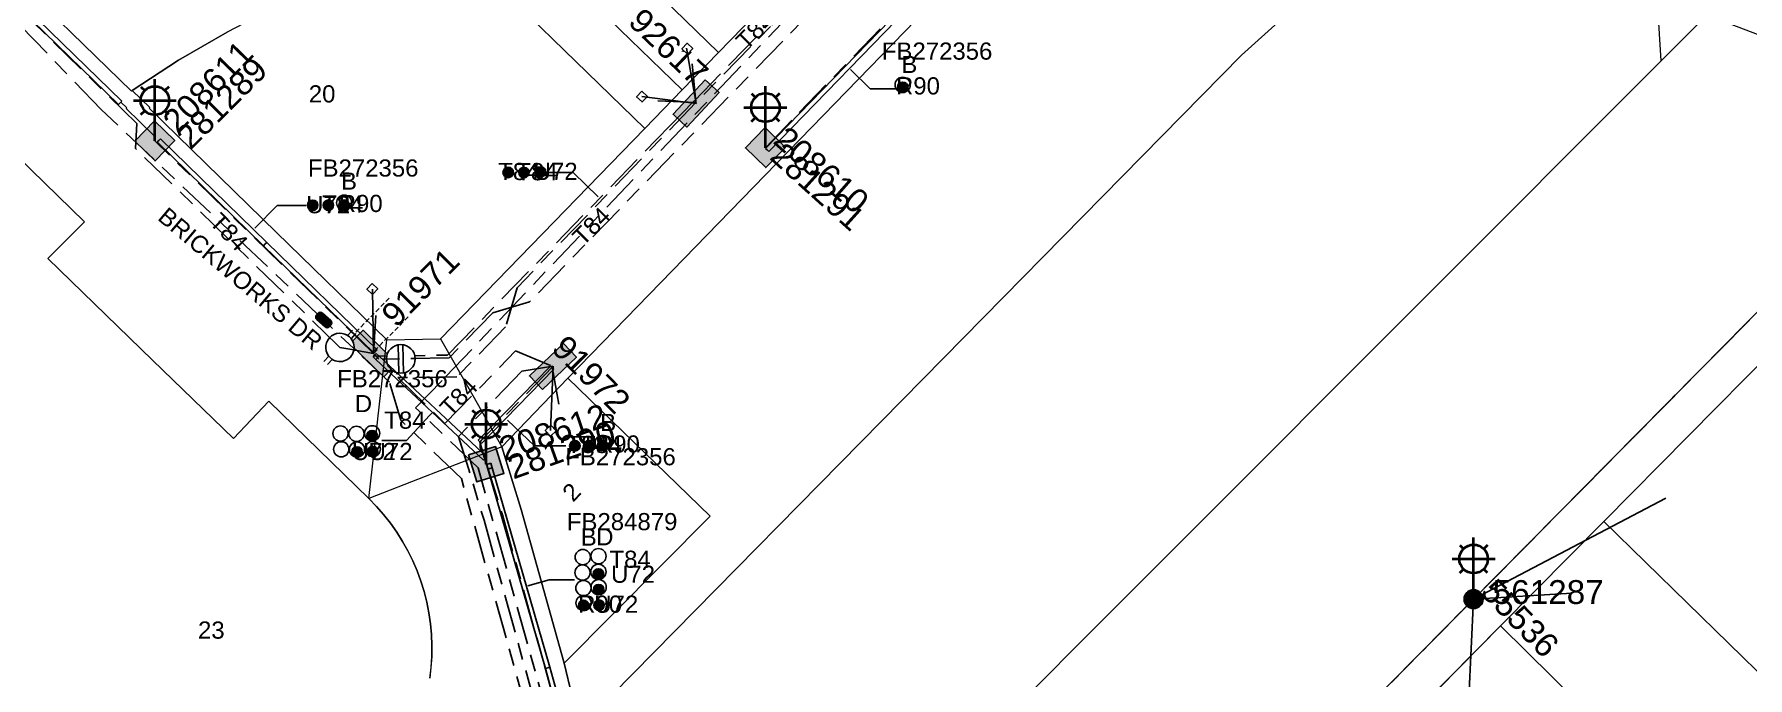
# Model space of a CAD drawing. Header units: metres. Extents: x 311347 to 316656, y 6252667 to 6255486.
# Drawn here: x 314642.3 to 314822.1, y 6254625.2 to 6254692.7 of the extents above; entities that cross this region are included whole.
import ezdxf
from ezdxf.enums import TextEntityAlignment as Align

# ---------------------------------------------------------------- set-up
doc = ezdxf.new("R2010")
doc.units = ezdxf.units.M
for name, pattern in [('Cable Exist OH', [1, 1, 0]), ('Cable Exist UG', [8.2, 4, -1.2, 1.8, -1.2]), ('DASHED', [0.75, 0.5, -0.25])]:
    doc.linetypes.add(name, pattern=pattern)
doc.layers.get('0').update_dxf_attribs({"color": 6})
for name, color, linetype, lineweight in [('Cadastre Buildings_SP_EXT', 9, 'Continuous', 5), ('Cadastre Land Parcels_SP_EXT', 9, 'Continuous', 5), ('Cadastre Roads_SP_EXT', 7, 'Continuous', 5)]:
    doc.layers.add(name, color=color, linetype=linetype, lineweight=lineweight)
for name, color, linetype in [('Duct_SP_EXT', 7, 'Continuous'), ('Equip_HV_EXT', 7, 'Continuous'), ('Equip_LV_EXT', 7, 'Continuous'), ('Equip_SP_SL_EXT', 7, 'Continuous'), ('Mains_HV_EXT', 7, 'Continuous'), ('Mains_LV_EXT', 7, 'Continuous'), ('Mains_LV_SL_EXT', 7, 'Continuous'), ('Mains_SL_EXT', 7, 'Continuous'), ('Services_SP_EXT', 7, 'Continuous'), ('SupportsOH_SP_TR_HV_LV_SL_EXT', 7, 'Continuous'), ('SupportsUG_SP_LV_EXT', 7, 'Continuous'), ('SupportsUG_SP_LV_SL_EXT', 7, 'Continuous'), ('Trench_SP_EXT', 7, 'Continuous')]:
    doc.layers.add(name, color=color, linetype=linetype)
doc.layers.add('UNKNOWN_FEATURES', color=1, linetype='DASHED', plot=False)
doc.styles.add('COLUMN_LABEL', font='arial.ttf')
doc.styles.add('iecARIAL', font='arial.ttf', dxfattribs={"height": 2})
doc.styles.add('POLE_LABEL', font='arial.ttf')
doc.styles.get("Standard").update_dxf_attribs({"font": 'arial.ttf'})

# ---------------------------------------------------------------- blocks, each defined once
blk = doc.blocks.new('COLUMN_EXT')
blk.add_hatch(color=256).paths.add_polyline_path([(-1.49, 1.48), (-1.49, -1.49), (1.48, -1.49), (1.48, 1.48)])
blk.add_lwpolyline([(-1.49, -1.49), (1.48, -1.49), (1.48, 1.48), (-1.49, 1.48)], close=True)
for tag, height, style, flags, p in [('ASSET_NUM', 2.5, 'COLUMN_LABEL', 8, (2, 2)), ('STRUCTURE_PLANT_NUMBER', 0.2, 'POLE_LABEL', 9, (1.81, 0.03)), ('STREET_CODE', 0.2, 'COLUMN_LABEL', 9, (1.81, -0.2))]:
    blk.add_attdef(tag, text='', height=height, dxfattribs=dict(style=style, flags=flags)).set_placement(p, align=Align.MIDDLE_LEFT)
at = {"flags": 9}
for tag, p in [('COLUMN_TYPE', (1.81, -0.4)), ('OWNED_BY', (1.81, -0.6)), ('STATE', (1.81, -0.8)), ('USAGE', (1.81, -1)), ('STREETNAME', (1.81, -1.6)), ('SUBURB', (1.81, -1.8)), ('LEGEND', (1.81, -1.2)), ('LOCATION', (1.81, -1.4)), ('NOTES', (1.81, -2))]:
    blk.add_attdef(tag, text='', height=0.2, dxfattribs=at).set_placement(p, align=Align.MIDDLE_LEFT)
at = {"flags": 1}
blk.add_attdef('Z', (1.81, -2.35), '', height=0.2, dxfattribs=at)
blk = doc.blocks.new('PILLAR_EXT')
blk.add_hatch(color=256).paths.add_polyline_path([(-2.475, 0.99), (-2.475, -0.99), (2.475, -0.99), (2.475, 0.99)])
blk.add_lwpolyline([(-2.475, -0.99), (2.475, -0.99), (2.475, 0.99), (-2.475, 0.99)], close=True)
at = {"style": 'iecARIAL', "flags": 8}
blk.add_attdef('ASSET_NUM', (1.5, 3.5), '', height=2.5, dxfattribs=at)
for tag, p, flags in [('OWNED_BY', (0, -0.2), 9), ('STATE', (0, -0.4), 9), ('SUPPORT_TYPE', (0, -0.6), 9), ('STREETNAME', (0, -1.8), 9), ('SUBURB', (0, -2), 1), ('USAGE', (0, -0.8), 9), ('LEGEND', (0, -1), 9), ('LOCATION', (0, -1.2), 9), ('NOTES', (0, -1.4), 9), ('PARENT', (0, -1.6), 9)]:
    blk.add_attdef(tag, p, '', height=0.2, dxfattribs=dict(flags=flags))
blk = doc.blocks.new('DUCT_EXT')
blk.add_circle((0, 0.8), 0.8)
at = {"flags": 1}
blk.add_attdef('Z', (0, 0), '', height=0.2, dxfattribs=at)
at = {"flags": 9}
for tag, p in [('DUCT_CODE', (0, 0)), ('XSECT_TYPE', (0, -0.2)), ('STATE', (0, -0.6)), ('FB_REFERENCE', (0, -0.4)), ('NOTES', (0, -0.8))]:
    blk.add_attdef(tag, text='', height=0.2, dxfattribs=at).set_placement(p, align=Align.MIDDLE_LEFT)
blk = doc.blocks.new('SL_LANTERN_EXT')
at = {"lineweight": 40}
for p, q in [((-1.46, 5.68), (-1.06, 5.28)), ((0, 1.97), (0, 6.47)), ((1.46, 5.68), (1.06, 5.28)), ((-2.25, 4.22), (2.25, 4.22)), ((-1.46, 2.76), (-1.06, 3.16)), ((0, 0), (0, 2.72)), ((1.46, 2.76), (1.06, 3.16))]:
    blk.add_line(p, q, dxfattribs=at)
blk.add_circle((0, 4.22), 1.5, dxfattribs=at)
at = {"style": 'iecARIAL', "flags": 8}
blk.add_attdef('ASSET_NUM', (1.5, 1.5), '', height=2.5, dxfattribs=at)
for tag, p, height, flags in [('OPERATING_VOLTAGE', (0.98, -1.65), 0.2, 9), ('ORIENTATION', (0.98, -1.85), 0.2, 9), ('CONSTRUCTED_VOLTAGE', (0.98, -0.65), 0.2, 9), ('CONTROL_TYPE', (0.98, -0.85), 0.2, 9), ('LANTERN_PURPOSE', (0.98, -1.05), 0.2, 9), ('LANTERN_TYPE', (0.98, -1.25), 0.2, 9), ('NO_PHASES', (0.98, -1.45), 0.2, 9), ('LNUMBER', (2.18, -3.25), 2.5, 8), ('OWNED_BY', (0.98, -2.05), 0.2, 9), ('STATE', (0.98, -2.25), 0.2, 9), ('USAGE', (0.98, -2.45), 0.2, 9), ('CEXIST', (0.98, -2.65), 0.2, 9), ('CNEW', (0.98, -2.85), 0.2, 9), ('CNUMBER', (0.98, -3.05), 0.2, 9), ('CREMOVE', (0.98, -3.25), 0.2, 9), ('CREPLACE', (0.98, -3.45), 0.2, 9), ('LKINGHEIGHT', (0.98, -3.65), 0.2, 9), ('LBRACKET', (0.98, -3.85), 0.2, 9), ('LBRACKETVOCAB', (0.98, -4.05), 0.2, 9), ('LCATEGORY', (0.98, -4.25), 0.2, 9), ('LCHARGE1', (0.98, -4.45), 0.2, 9), ('LCHARGE1PERCENT', (0.98, -4.65), 0.2, 9), ('LCHARGE2', (0.98, -4.85), 0.2, 9), ('LCHARGE2PERCENT', (0.98, -5.05), 0.2, 9), ('LCHARGE3', (0.98, -5.25), 0.2, 9), ('LCHARGE3PERCENT', (0.98, -5.45), 0.2, 9), ('LEXIST', (0.98, -5.65), 0.2, 9), ('LLAMP', (0.98, -5.85), 0.2, 9), ('LLAMPVOCAB', (0.98, -6.05), 0.2, 9), ('LMAST', (0.98, -6.25), 0.2, 9), ('LMASTVOCAB', (0.98, -6.45), 0.2, 9), ('LNEW', (0.98, -6.65), 0.2, 9), ('LANTNUMBER', (0.98, -6.85), 0.2, 9), ('LOUTREACH', (0.98, -7.25), 0.2, 9), ('LOUTREACHVOCAB', (0.98, -7.45), 0.2, 9), ('LRATECODE', (0.98, -7.65), 0.2, 9), ('LREMOVE', (0.98, -7.85), 0.2, 9), ('LREPLACE', (0.98, -8.05), 0.2, 9), ('LTYPE', (0.98, -8.25), 0.2, 9), ('LTYPEVOCAB', (0.98, -8.45), 0.2, 9), ('LEGEND', (0.98, -8.65), 0.2, 9), ('LOCATION', (0.98, -8.85), 0.2, 9), ('NOTES', (0.98, -9.05), 0.2, 9), ('STREETNAME', (0.98, -9.25), 0.2, 9), ('SUBURB', (0.98, -9.45), 0.2, 1)]:
    blk.add_attdef(tag, p, '', height=height, dxfattribs=dict(flags=flags))
blk = doc.blocks.new('CCP_EXT')
at = {"flags": 9}
for tag, p in [('STATE', (0, -1.8)), ('LIFE_SUPPORT', (0, -1.6)), ('NOTES', (0, -2))]:
    blk.add_attdef(tag, text='', height=0.2, dxfattribs=at).set_placement(p, align=Align.MIDDLE_LEFT)
blk.add_wipeout([(0, 0.57), (0.57, 0), (0, -0.57), (-0.57, 0)])
blk.add_lwpolyline([(-0.57, 0), (0, 0.57), (0.57, 0), (0, -0.57), (-0.57, 0)])
at = {"flags": 1}
blk.add_attdef('Z', (0, 0), '', height=0.2, dxfattribs=at)
at = {"flags": 9}
for tag, p in [('CCP_TYPE', (0, 0)), ('CONSTRUCTED_VOLTAGE', (0, -0.2)), ('OPERATING_VOLTAGE', (0, -0.6)), ('ORIENTATION', (0, -0.8)), ('OWNED_BY', (0, -1)), ('NO_PHASES', (0, -0.4)), ('USAGE', (0, -1.2)), ('LEGEND', (0, -1.4))]:
    blk.add_attdef(tag, text='', height=0.2, dxfattribs=at).set_placement(p, align=Align.MIDDLE_LEFT)
blk = doc.blocks.new('POLE_EXT')
blk.add_hatch(color=256).paths.add_polyline_path([(-1, 0, 1), (1, 0, 1)])
blk.add_lwpolyline([(-1, 0, 1), (1, 0, 1)], format="xyb", close=True)
for tag, height, flags, p in [('pNumber', 2.5, 8, (-17.84, 2.07)), ('OWNED_BY', 0.2, 9, (1.35, -0.4)), ('SPECIAL_USE', 0.2, 9, (1.35, -0.8)), ('STATE', 0.2, 9, (1.35, -1)), ('cLV', 0.2, 9, (1.35, -1.4)), ('hDepth', 0.2, 9, (1.35, -1.6)), ('hDia', 0.2, 9, (1.35, -1.8)), ('PARENT', 0.2, 9, (1.35, -0.6)), ('USAGE', 0.2, 9, (1.35, -1.2)), ('cHV', 0.2, 9, (1.35, -2)), ('cLinedev', 0.2, 9, (1.35, -3.4)), ('LBRACKET', 0.2, 9, (1.35, -2.2)), ('LExisting', 0.2, 9, (1.35, -2.4)), ('LANTNUMBER', 0.2, 9, (1.35, -2.6)), ('LOther', 0.2, 9, (1.35, -2.8)), ('LRemove', 0.2, 9, (1.35, -3)), ('LEGEND', 0.2, 9, (1.35, -3.2)), ('LOCATION', 0.2, 9, (1.35, -3.6)), ('pExisting', 0.2, 9, (1.35, -3.8)), ('pFooting', 0.2, 9, (1.35, -4.4)), ('pNew', 0.2, 9, (1.35, -4.6)), ('pRelocate', 0.2, 9, (1.35, -5)), ('pRemove', 0.2, 9, (1.35, -5.2)), ('pReplace', 0.2, 9, (1.35, -5.4)), ('PFNUMBER', 0.2, 9, (1.35, -4)), ('NEWPFNUMBER', 0.2, 9, (1.35, -4.2)), ('pStay', 0.2, 9, (1.35, -5.6)), ('pType', 0.2, 9, (1.35, -5.8)), ('cspan', 0.2, 9, (1.35, -6)), ('STREETNAME', 0.2, 9, (1.35, -6.2)), ('SUBURB', 0.2, 9, (1.35, -6.4)), ('OPERATED_BY', 0.2, 9, (1.36, -7.01)), ('NOTES', 0.2, 9, (1.35, -6.6)), ('MAINTAINED_BY', 0.2, 9, (1.36, -6.81))]:
    blk.add_attdef(tag, text='', height=height, dxfattribs=dict(flags=flags)).set_placement(p, align=Align.MIDDLE_LEFT)
at = {"style": 'POLE_LABEL'}
for tag, height, flags, p in [('ASSET_NUM', 2.5, 8, (2, 2)), ('STRUCTURE_PLANT_NUMBER', 0.2, 9, (1.35, 0.03)), ('STREET_CODE', 0.2, 9, (1.35, -0.2))]:
    blk.add_attdef(tag, text='', height=height, dxfattribs=dict(at, flags=flags)).set_placement(p, align=Align.MIDDLE_LEFT)
at = {"flags": 1}
blk.add_attdef('Z', (1.35, -7.33), '', height=0.2, dxfattribs=at)
blk = doc.blocks.new('HV_STJ_EXT')
h = blk.add_hatch(color=256)
edge = h.paths.add_edge_path()
edge.add_ellipse((-0.59, 0.13), major_axis=(0.226, 0.226), ratio=1, start_angle=45, end_angle=135)
edge.add_line((-0.91, 0.13), (-0.91, -0.13))
edge.add_ellipse((-0.59, -0.13), major_axis=(0.226, 0.226), ratio=1, start_angle=135, end_angle=225)
edge.add_line((-0.59, -0.45), (0.59, -0.45))
edge.add_ellipse((0.59, -0.13), major_axis=(-0.226, 0.226), ratio=1, start_angle=135, end_angle=225)
edge.add_line((0.91, -0.13), (0.91, 0.13))
edge.add_ellipse((0.59, 0.13), major_axis=(-0.226, 0.226), ratio=1, start_angle=225, end_angle=315)
edge.add_line((0.59, 0.45), (-0.59, 0.45))
blk.add_lwpolyline([(-0.91, 0.13), (-0.91, -0.13, 0.414214), (-0.59, -0.45), (0.59, -0.45, 0.414214), (0.91, -0.13), (0.91, 0.13, 0.414214), (0.59, 0.45), (-0.59, 0.45, 0.414214)], format="xyb", close=True)
for tag, flags, p in [('ORIENTATION', 9, (1.5, 0)), ('Z', 1, (1.5, -0.8)), ('USAGE', 9, (1.5, -0.2)), ('LEGEND', 9, (1.5, -0.4)), ('NOTES', 9, (1.5, -0.6))]:
    blk.add_attdef(tag, text='', height=0.2, dxfattribs=dict(flags=flags)).set_placement(p, align=Align.MIDDLE_LEFT)
blk = doc.blocks.new('LV_UG_LINKS_OPEN_EXT')
for p, q in [((-0.25, 1.47), (-0.25, 2.22)), ((0.25, 1.47), (0.25, 2.22)), ((-0.25, -1.47), (-0.25, -2.22)), ((0.25, -1.47), (0.25, -2.22))]:
    blk.add_line(p, q)
at = {"flags": 9}
for tag, p in [('ACTUAL_STATUS', (0, 0)), ('CONSTRUCTED_VOLTAGE', (0, -0.2)), ('OPERATING_VOLTAGE', (0, -0.6)), ('ORIENTATION', (0, -0.8)), ('STATE', (0, -1)), ('SWITCH_TYPE', (0, -1.2)), ('NO_PHASES', (0, -0.4)), ('USAGE', (0, -1.4)), ('NOTES', (0, -1.6))]:
    blk.add_attdef(tag, text='', height=0.2, dxfattribs=at).set_placement(p, align=Align.MIDDLE_LEFT)
at = {"flags": 1}
blk.add_attdef('Z', (0, 0), '', height=0.2, dxfattribs=at)
blk.add_wipeout([(-0.25, 1.47), (-0.43, 1.43), (-0.61, 1.36), (-0.77, 1.28), (-0.93, 1.17), (-1.07, 1.05), (-1.19, 0.9), (-1.29, 0.75), (-1.38, 0.58), (-1.44, 0.4), (-1.48, 0.22), (-1.49, 0.03), (-1.49, -0.16), (-1.45, -0.34), (-1.4, -0.52), (-1.32, -0.69), (-1.23, -0.85), (-1.11, -1), (-0.98, -1.13), (-0.83, -1.24), (-0.66, -1.34), (-0.49, -1.41), (-0.31, -1.46), (-0.13, -1.49), (0.06, -1.49), (0.25, -1.47), (0.43, -1.43), (0.61, -1.36), (0.77, -1.28), (0.93, -1.17), (1.07, -1.05), (1.19, -0.9), (1.29, -0.75), (1.38, -0.58), (1.44, -0.4), (1.48, -0.22), (1.49, -0.03), (1.49, 0.16), (1.45, 0.34), (1.4, 0.52), (1.32, 0.69), (1.23, 0.85), (1.11, 1), (0.98, 1.13), (0.83, 1.24), (0.66, 1.34), (0.49, 1.41), (0.31, 1.46), (0.13, 1.49), (-0.06, 1.49)])
blk.add_lwpolyline([(0, -1.49, 1), (0, 1.49, 1)], format="xyb", close=True)
blk = doc.blocks.new('LV_UG_LINKS_CLOSED_EXT')
blk.add_wipeout([(-1.06, 1.06), (-1.18, 0.92), (-1.29, 0.76), (-1.37, 0.59), (-1.43, 0.42), (-1.48, 0.23), (-1.49, 0.05), (-1.49, -0.14), (-1.46, -0.33), (-1.41, -0.51), (-1.33, -0.68), (-1.24, -0.84), (-1.12, -0.99), (-0.99, -1.12), (-0.84, -1.24), (-0.68, -1.33), (-0.51, -1.41), (-0.33, -1.46), (-0.14, -1.49), (0.05, -1.49), (0.23, -1.48), (0.42, -1.43), (0.59, -1.37), (0.76, -1.29), (0.92, -1.18), (1.06, -1.06), (1.18, -0.92), (1.29, -0.76), (1.37, -0.59), (1.43, -0.42), (1.48, -0.23), (1.49, -0.05), (1.49, 0.14), (1.46, 0.33), (1.41, 0.51), (1.33, 0.68), (1.24, 0.84), (1.12, 0.99), (0.99, 1.12), (0.84, 1.24), (0.68, 1.33), (0.51, 1.41), (0.33, 1.46), (0.14, 1.49), (-0.05, 1.49), (-0.23, 1.48), (-0.42, 1.43), (-0.59, 1.37), (-0.76, 1.29), (-0.92, 1.18)])
for p, q in [((-0.25, -1.48), (-0.25, 1.48)), ((0.25, -1.48), (0.25, 1.48))]:
    blk.add_line(p, q)
blk.add_circle((0, 0), 1.5)
at = {"flags": 9}
for tag, p in [('ACTUAL_STATUS', (0, 0)), ('CONSTRUCTED_VOLTAGE', (0, -0.2)), ('OPERATING_VOLTAGE', (0, -0.6)), ('ORIENTATION', (0, -0.8)), ('STATE', (0, -1)), ('SWITCH_TYPE', (0, -1.2)), ('NO_PHASES', (0, -0.4)), ('USAGE', (0, -1.4)), ('NOTES', (0, -1.6))]:
    blk.add_attdef(tag, text='', height=0.2, dxfattribs=at).set_placement(p, align=Align.MIDDLE_LEFT)
at = {"flags": 1}
blk.add_attdef('Z', (0, 0), '', height=0.2, dxfattribs=at)
blk = doc.blocks.new('CABLE_LARGE_EXT')
h = blk.add_hatch(color=256)
edge = h.paths.add_edge_path()
edge.add_arc((0, 0.55), 0.55, 0, 360)
blk.add_circle((0, 0.55), 0.55)
at = {"flags": 1}
blk.add_attdef('Z', (0, 0), '', height=0.2, dxfattribs=at)
at = {"flags": 9}
for tag, p in [('COND_CODE', (0, 0)), ('STATE', (0, -0.4)), ('XSECT_SIZE', (0, -0.6)), ('FB_REFERENCE', (0, -0.2)), ('NOTES', (0, -0.8))]:
    blk.add_attdef(tag, text='', height=0.2, dxfattribs=at).set_placement(p, align=Align.MIDDLE_LEFT)

msp = doc.modelspace()

# ---------------------------------------------------------------- linework, layer by layer
at = {"layer": 'Cadastre Land Parcels_SP_EXT', "linetype": 'Continuous'}
for points in [[(314813.06, 6254689.95), (314810.54, 6254730.8), (314794.72, 6254715.05), (314782.28, 6254702.53), (314769.01, 6254690.52), (314737.72, 6254658.72), (314700.82, 6254621.22), (314668.05, 6254588.01), (314640.28, 6254560.05), (314558.11, 6254477.54), (314465.42, 6254384.65), (314484.77, 6254361.22), (314813.06, 6254689.95)], [(314717.96, 6254694.75), (314703.69, 6254708.59), (314697.79, 6254706.68), (314714.14, 6254690.81), (314717.96, 6254694.75)], [(314714.14, 6254690.81), (314697.79, 6254706.68), (314691.89, 6254704.77), (314710.32, 6254686.88), (314714.14, 6254690.81)], [(314710.32, 6254686.88), (314691.89, 6254704.77), (314686.65, 6254703.08), (314685.85, 6254702.8), (314706.41, 6254682.85), (314710.32, 6254686.88)], [(314706.41, 6254682.85), (314685.85, 6254702.8), (314679.51, 6254700.59), (314671.6, 6254697.39), (314667.83, 6254695.66), (314662.57, 6254692.96), (314657.47, 6254689.99), (314652.61, 6254686.81), (314654.44, 6254685.03), (314654.37, 6254684.96), (314667.74, 6254671.93), (314679.31, 6254660.67), (314684.96, 6254660.75), (314706.41, 6254682.85)], [(314697.92, 6254626.74), (314713.26, 6254642.14), (314698.33, 6254656.62), (314691.4, 6254649.43), (314693.41, 6254642.86), (314697.92, 6254626.74)], [(314849.68, 6254597.56), (314850.92, 6254598.82), (314828.9, 6254620.26), (314807.02, 6254641.6), (314796.18, 6254630.63), (314839.8, 6254587.6), (314849.68, 6254597.56)], [(314839.8, 6254587.6), (314796.18, 6254630.63), (314785.4, 6254619.68), (314829.02, 6254576.78), (314839.8, 6254587.6)]]:
    msp.add_lwpolyline(points, close=True, dxfattribs=at)
for points in [[(314638.69, 6254700.23), (314652.52, 6254686.76), (314652.61, 6254686.81), (314657.47, 6254689.99), (314662.57, 6254692.96)], [(314683.82, 6254625.14), (314683.96, 6254626.28), (314684.03, 6254627.42), (314684.05, 6254628.57), (314684, 6254629.72), (314683.9, 6254630.86), (314683.73, 6254632), (314683.51, 6254633.13), (314683.23, 6254634.24), (314682.89, 6254635.34), (314682.49, 6254636.42), (314682.04, 6254637.47), (314681.53, 6254638.5), (314680.97, 6254639.51), (314680.36, 6254640.48), (314679.7, 6254641.41), (314678.98, 6254642.32), (314678.23, 6254643.18), (314677.43, 6254644), (314666.95, 6254654.21), (314663.22, 6254650.3), (314654.74, 6254658.53), (314654.74, 6254658.53), (314643.76, 6254669.19), (314647.6, 6254673.05), (314641.99, 6254678.51)]]:
    msp.add_lwpolyline(points, dxfattribs=at)
at = {"layer": 'Cadastre Roads_SP_EXT', "linetype": 'Continuous'}
msp.add_lwpolyline([(314698.75, 6254623.38), (314697.92, 6254626.74), (314693.41, 6254642.86), (314691.4, 6254649.43), (314684.41, 6254646.72), (314683.34, 6254646.3), (314677.43, 6254644), (314678.23, 6254643.18), (314678.98, 6254642.32), (314679.7, 6254641.41), (314680.36, 6254640.48), (314680.97, 6254639.51), (314681.53, 6254638.5), (314682.04, 6254637.47), (314682.49, 6254636.42), (314682.89, 6254635.34), (314683.23, 6254634.24), (314683.51, 6254633.13), (314683.73, 6254632), (314683.9, 6254630.86), (314684, 6254629.72), (314684.05, 6254628.57), (314684.03, 6254627.42), (314683.95, 6254626.28), (314683.82, 6254625.14)], dxfattribs=at)
at = {"layer": 'Duct_SP_EXT'}
for p, q in [((314651.17, 6254685.37), (314637.33, 6254698.84)), ((314651.5, 6254685.71), (314637.67, 6254699.19)), ((314719.07, 6254680.75), (314736.3, 6254698.51)), ((314719.42, 6254680.42), (314736.65, 6254698.17)), ((314651.17, 6254685.37), (314651.34, 6254685.54)), ((314651.5, 6254685.71), (314651.34, 6254685.54)), ((314655.22, 6254681.42), (314655.39, 6254681.59)), ((314655.22, 6254681.42), (314666.39, 6254670.54)), ((314655.56, 6254681.76), (314655.39, 6254681.59)), ((314655.56, 6254681.76), (314666.72, 6254670.89)), ((314719.07, 6254680.75), (314719.24, 6254680.59)), ((314719.42, 6254680.42), (314719.24, 6254680.59)), ((314666.39, 6254670.54), (314666.56, 6254670.72)), ((314666.72, 6254670.89), (314666.56, 6254670.72)), ((314677.96, 6254659.28), (314678.12, 6254659.45)), ((314678.21, 6254659.23), (314678.04, 6254659.06)), ((314678.29, 6254659.62), (314678.12, 6254659.45)), ((314678.18, 6254658.61), (314678.34, 6254658.78)), ((314696.49, 6254657.91), (314696.66, 6254657.75)), ((314696.83, 6254657.58), (314696.66, 6254657.75)), ((314688.92, 6254650.12), (314689.09, 6254649.96)), ((314689.26, 6254649.79), (314689.09, 6254649.96)), ((314689.47, 6254648.02), (314689.64, 6254648.2)), ((314689.8, 6254648.37), (314689.64, 6254648.2)), ((314689.78, 6254647.57), (314690.01, 6254647.64)), ((314689.78, 6254647.57), (314689.91, 6254647.11)), ((314689.91, 6254647.11), (314690.14, 6254647.17)), ((314690.24, 6254647.71), (314690.01, 6254647.64)), ((314690.37, 6254647.24), (314690.14, 6254647.17)), ((314690.24, 6254647.71), (314690.37, 6254647.24)), ((314690.37, 6254647.24), (314696.44, 6254626.3)), ((314689.91, 6254647.11), (314695.98, 6254626.17)), ((314695.98, 6254626.17), (314696.21, 6254626.23)), ((314695.98, 6254626.17), (314697, 6254622.39)), ((314696.44, 6254626.3), (314696.21, 6254626.23)), ((314696.44, 6254626.3), (314697.46, 6254622.52))]:
    msp.add_line(p, q, dxfattribs=at)
for points in [[(314732.75, 6254687.01), (314730.05, 6254687.01), (314727.97, 6254689.02)], [(314696.13, 6254678.21), (314698.87, 6254678.21), (314701.48, 6254675.68)], [(314670.87, 6254674.75), (314667.8, 6254674.75), (314665.48, 6254672.36)], [(314678.81, 6254650.11), (314681.37, 6254650.11), (314683.81, 6254652.72), (314684.03, 6254652.95)], [(314698.09, 6254649.53), (314694.8, 6254649.53), (314691.98, 6254652.24)], [(314699.01, 6254635.46), (314696.34, 6254635.46), (314694.13, 6254634.83)]]:
    msp.add_lwpolyline(points, dxfattribs=at)
at = {"layer": 'Mains_HV_EXT', "linetype": 'Cable Exist OH'}
msp.add_lwpolyline([(314854.35, 6254695.17), (314775.06, 6254614.93)], dxfattribs=at)
at = {"layer": 'Mains_LV_EXT', "linetype": 'Cable Exist OH'}
for points in [[(314827.19, 6254667.68), (314793.36, 6254633.44)], [(314793.36, 6254633.44), (314775.06, 6254614.93)]]:
    msp.add_lwpolyline(points, dxfattribs=at)
at = {"layer": 'Mains_LV_SL_EXT', "linetype": 'Cable Exist UG'}
for points in [[(314719.05, 6254680.82), (314722.6, 6254684.53), (314722.6, 6254684.53), (314736.41, 6254698.77)], [(314689.79, 6254647.64), (314691.45, 6254642.29), (314697.48, 6254620.67), (314691.45, 6254614.49)]]:
    msp.add_lwpolyline(points, dxfattribs=at)
at = {"layer": 'Mains_SL_EXT', "linetype": 'Cable Exist OH'}
for points in [[(314793.36, 6254633.44), (314827.19, 6254667.68), (314854.35, 6254695.17)], [(314746.56, 6254586.12), (314775.06, 6254614.93), (314793.36, 6254633.44)]]:
    msp.add_lwpolyline(points, dxfattribs=at)
at = {"layer": 'Services_SP_EXT'}
for points in [[(314813.53, 6254644.05), (314793.36, 6254633.44)], [(314792.85, 6254623.1), (314793.36, 6254633.44)], [(314803.66, 6254634.06), (314793.36, 6254633.44)]]:
    msp.add_lwpolyline(points, dxfattribs=at)
at = {"layer": 'Trench_SP_EXT', "linetype": 'Cable Exist UG'}
for points in [[(314651.42, 6254685.6), (314652.03, 6254685), (314651.96, 6254684.93), (314655.07, 6254681.9)], [(314677.91, 6254659.23), (314678.21, 6254663.84)], [(314696.67, 6254657.83), (314697.48, 6254653.34)]]:
    msp.add_lwpolyline(points, dxfattribs=at)
msp.add_lwpolyline([(314689.67, 6254648.11), (314689.17, 6254649.21), (314689.17, 6254649.21, -0.242844), (314689.27, 6254650.18)], format="xyb", dxfattribs=at)
at = {"layer": 'UNKNOWN_FEATURES'}
msp.add_lwpolyline([(314681.55, 6254663.07), (314678.04, 6254659.51)], dxfattribs=at)

# ---------------------------------------------------------------- block references
at = {"layer": 'Duct_SP_EXT'}
for name, p in [('DUCT_EXT', (314733.45, 6254686.61)), ('CABLE_LARGE_EXT', (314733.45, 6254686.61)), ('CABLE_LARGE_EXT', (314692.06, 6254677.67)), ('CABLE_LARGE_EXT', (314693.71, 6254677.66)), ('CABLE_LARGE_EXT', (314695.45, 6254677.73)), ('CABLE_LARGE_EXT', (314671.54, 6254674.23)), ('CABLE_LARGE_EXT', (314673.19, 6254674.24)), ('DUCT_EXT', (314674.84, 6254674.25)), ('CABLE_LARGE_EXT', (314674.84, 6254674.25)), ('DUCT_EXT', (314674.46, 6254650.03)), ('DUCT_EXT', (314676.13, 6254649.99)), ('DUCT_EXT', (314677.78, 6254650.05)), ('CABLE_LARGE_EXT', (314677.78, 6254650.05)), ('DUCT_EXT', (314674.54, 6254648.37)), ('DUCT_EXT', (314676.19, 6254648.34)), ('CABLE_LARGE_EXT', (314676.19, 6254648.34)), ('DUCT_EXT', (314677.84, 6254648.4)), ('CABLE_LARGE_EXT', (314677.84, 6254648.4)), ('CABLE_LARGE_EXT', (314699.05, 6254648.99)), ('CABLE_LARGE_EXT', (314700.51, 6254648.99)), ('DUCT_EXT', (314701.96, 6254649.03)), ('CABLE_LARGE_EXT', (314701.96, 6254649.03)), ('DUCT_EXT', (314699.88, 6254637.06)), ('DUCT_EXT', (314701.53, 6254637.15)), ('DUCT_EXT', (314699.85, 6254635.43)), ('DUCT_EXT', (314701.52, 6254635.51)), ('CABLE_LARGE_EXT', (314701.53, 6254635.54)), ('DUCT_EXT', (314699.95, 6254633.81)), ('DUCT_EXT', (314701.55, 6254633.9)), ('CABLE_LARGE_EXT', (314701.55, 6254633.9)), ('DUCT_EXT', (314699.97, 6254632.24)), ('CABLE_LARGE_EXT', (314699.97, 6254632.24)), ('CABLE_LARGE_EXT', (314701.59, 6254632.26))]:
    msp.add_blockref(name, p, dxfattribs=at)
at = {"layer": 'Equip_HV_EXT', "rotation": 137.5849870199149}
msp.add_blockref('HV_STJ_EXT', (314672.7, 6254662.74), dxfattribs=at)
at = {"layer": 'Equip_SP_SL_EXT'}
ref = msp.add_blockref('SL_LANTERN_EXT', (314654.98, 6254681.54), dxfattribs=at)
ref.add_attrib('ASSET_NUM', '208611', dxfattribs={"layer": '0', "height": 2.5, "rotation": 45.8107, "style": 'iecARIAL'}).set_placement((314656.48, 6254683.04), align=Align.MIDDLE_LEFT)
ref = msp.add_blockref('SL_LANTERN_EXT', (314719.05, 6254680.82), dxfattribs=at)
ref.add_attrib('ASSET_NUM', '208610', dxfattribs={"layer": '0', "height": 2.5, "rotation": 318.8622, "style": 'iecARIAL'}).set_placement((314720.55, 6254682.32), align=Align.MIDDLE_LEFT)
ref = msp.add_blockref('SL_LANTERN_EXT', (314689.75, 6254647.6), dxfattribs=at)
ref.add_attrib('ASSET_NUM', '208612', dxfattribs={"layer": '0', "height": 2.5, "rotation": 18.7469, "style": 'iecARIAL'}).set_placement((314691.25, 6254649.1), align=Align.MIDDLE_LEFT)
ref = msp.add_blockref('SL_LANTERN_EXT', (314793.36, 6254633.44), dxfattribs=at)
ref.add_attrib('ASSET_NUM', '55536', dxfattribs={"layer": '0', "height": 2.5, "rotation": 314.233, "style": 'iecARIAL'}).set_placement((314794.86, 6254634.94), align=Align.MIDDLE_LEFT)
at = {"layer": 'SupportsOH_SP_TR_HV_LV_SL_EXT'}
ref = msp.add_blockref('POLE_EXT', (314793.36, 6254633.44), dxfattribs=at)
ref.add_attrib('ASSET_NUM', '561287', dxfattribs={"layer": '0', "height": 2.5, "style": 'POLE_LABEL'}).set_placement((314795.36, 6254634.19), align=Align.MIDDLE_LEFT)
at = {"layer": 'SupportsUG_SP_LV_EXT'}
ref = msp.add_blockref('PILLAR_EXT', (314711.77, 6254685.47), dxfattribs=dict(at, rotation=226.9582653446718))
ref.add_attrib('ASSET_NUM', '92617', dxfattribs={"layer": '0', "height": 2.5, "rotation": 316.3147, "style": 'iecARIAL'}).set_placement((314713.27, 6254688.97), align=Align.TOP_RIGHT)
ref = msp.add_blockref('PILLAR_EXT', (314677.91, 6254659.22), dxfattribs=dict(at, rotation=315.7871255423303))
ref.add_attrib('ASSET_NUM', '91971', dxfattribs={"layer": '0', "height": 2.5, "rotation": 45.0362, "style": 'iecARIAL'}).set_placement((314679.41, 6254662.72), align=Align.MIDDLE_LEFT)
ref = msp.add_blockref('PILLAR_EXT', (314696.75, 6254657.86), dxfattribs=dict(at, rotation=43.70439091533551))
ref.add_attrib('ASSET_NUM', '91972', dxfattribs={"layer": '0', "height": 2.5, "rotation": 314.7551, "style": 'iecARIAL'}).set_placement((314698.25, 6254661.36), align=Align.TOP_LEFT)
at = {"layer": 'SupportsUG_SP_LV_SL_EXT'}
ref = msp.add_blockref('COLUMN_EXT', (314654.98, 6254681.54), dxfattribs=dict(at, rotation=315.7959703570142))
ref.add_attrib('ASSET_NUM', '281289', dxfattribs={"layer": '0', "height": 2.5, "rotation": 45, "style": 'COLUMN_LABEL'}).set_placement((314656.98, 6254682.29), align=Align.TOP_LEFT)
ref = msp.add_blockref('COLUMN_EXT', (314719.05, 6254680.82), dxfattribs=dict(at, rotation=225.8376922573428))
ref.add_attrib('ASSET_NUM', '281291', dxfattribs={"layer": '0', "height": 2.5, "rotation": 317.9527, "style": 'COLUMN_LABEL'}).set_placement((314721.05, 6254681.57), align=Align.TOP_LEFT)
ref = msp.add_blockref('COLUMN_EXT', (314689.75, 6254647.6), dxfattribs=dict(at, rotation=287.2794960989405))
ref.add_attrib('ASSET_NUM', '281290', dxfattribs={"layer": '0', "height": 2.5, "rotation": 19.6504, "style": 'COLUMN_LABEL'}).set_placement((314691.75, 6254648.35), align=Align.TOP_LEFT)

# ---------------------------------------------------------------- texts
at = {"layer": 'Cadastre Land Parcels_SP_EXT'}
msp.add_text('20', height=1.8, dxfattribs=at).set_placement((314671.13, 6254685.57))
for s, rotation, p in [('2', 45.85, (314698.86, 6254643.56)), ('23', 359.675, (314659.5, 6254629.31))]:
    msp.add_text(s, height=1.8, rotation=rotation, dxfattribs=at).set_placement(p)
at = {"layer": 'Cadastre Roads_SP_EXT'}
msp.add_text('BRICKWORKS DR', height=1.8, rotation=319.802, dxfattribs=at).set_placement((314655.16, 6254673.33))
at = {"layer": 'Duct_SP_EXT'}
for s, p in [('FB272356', (314731.26, 6254690.06)), ('B', (314733.31, 6254688.66)), ('R90', (314732.75, 6254686.41)), ('FB272356', (314671.04, 6254677.79)), ('B', (314674.51, 6254676.42)), ('T84', (314691.01, 6254677.43)), ('T84', (314692.9, 6254677.4)), ('U72', (314694.73, 6254677.44)), ('U72', (314670.85, 6254673.94)), ('T84', (314672.54, 6254674.01)), ('R90', (314674.27, 6254674.07)), ('FB272356', (314674.11, 6254655.68)), ('D', (314675.96, 6254653.07)), ('T84', (314679.05, 6254651.33)), ('B', (314701.71, 6254651.09)), ('U72', (314675.65, 6254648.04)), ('U72', (314677.41, 6254648.04)), ('T84', (314698.18, 6254648.78)), ('FB272356', (314698.04, 6254647.49)), ('T84', (314699.67, 6254648.78)), ('R90', (314701.26, 6254648.83)), ('FB284879', (314698.21, 6254640.68)), ('B', (314699.67, 6254639.06)), ('D', (314701.29, 6254639.09)), ('T84', (314702.68, 6254636.73)), ('U72', (314702.85, 6254635.16)), ('R90', (314699.4, 6254632.02)), ('U72', (314701.09, 6254632.02))]:
    msp.add_text(s, height=1.8, dxfattribs=at).set_placement(p)
at = {"layer": 'Mains_LV_EXT'}
for rotation, p in [(44.4955, (314717.04, 6254690.96)), (313.99, (314660.6, 6254672.91)), (44.8927, (314699.9, 6254670.42)), (45.8824, (314686, 6254652.47))]:
    msp.add_text('T84', height=1.8, rotation=rotation, dxfattribs=at).set_placement(p)

# ---------------------------------------------------------------- next in the draw order: block references
at = {"layer": 'Services_SP_EXT'}
for p, rotation in [((314710.85, 6254691.21), 90.59065721027996), ((314706.09, 6254686.19), 272.1816414043131), ((314677.8, 6254665.99), 271.0265072387812), ((314696.51, 6254651.13), 87.94763229519212)]:
    msp.add_blockref('CCP_EXT', p, dxfattribs=dict(at, rotation=rotation))

# ---------------------------------------------------------------- next in the draw order: linework, layer by layer
at = {"layer": 'Cadastre Buildings_SP_EXT', "linetype": 'Continuous'}
for points in [[(314747.03, 6254706.81), (314698.33, 6254656.62), (314713.26, 6254642.14), (314697.92, 6254626.74), (314697.92, 6254626.74), (314698.75, 6254623.38)], [(314700.82, 6254621.22), (314737.72, 6254658.72), (314769.01, 6254690.52), (314782.28, 6254702.53)]]:
    msp.add_lwpolyline(points, dxfattribs=at)
at = {"layer": 'Cadastre Roads_SP_EXT', "linetype": 'Continuous'}
for points in [[(314717.96, 6254694.75), (314714.14, 6254690.81), (314710.32, 6254686.88), (314706.41, 6254682.85), (314684.96, 6254660.75), (314688.33, 6254654.83), (314691.4, 6254649.43), (314698.33, 6254656.62), (314747.03, 6254706.81)], [(314785.39, 6254619.68), (314796.18, 6254630.63), (314807.02, 6254641.6), (314815.86, 6254650.54), (314824.85, 6254659.63), (314848.13, 6254683.17), (314835.26, 6254688.09), (314817.83, 6254694.74), (314813.06, 6254689.95), (314484.77, 6254361.22)]]:
    msp.add_lwpolyline(points, dxfattribs=at)
msp.add_lwpolyline([(314652.61, 6254686.81), (314652.52, 6254686.76), (314638.69, 6254700.23), (314634.11, 6254696.5), (314633.52, 6254696.02), (314628.35, 6254691.8), (314641.99, 6254678.51), (314647.6, 6254673.05), (314643.76, 6254669.19), (314654.74, 6254658.53), (314663.22, 6254650.3), (314666.95, 6254654.21), (314677.43, 6254644), (314678.37, 6254652.34), (314678.37, 6254652.37), (314679.31, 6254660.67), (314667.74, 6254671.93), (314654.37, 6254684.96), (314654.44, 6254685.03), (314652.61, 6254686.81)], close=True, dxfattribs=at)
at = {"layer": 'Duct_SP_EXT'}
for p, q in [((314696.49, 6254657.91), (314688.92, 6254650.12)), ((314696.83, 6254657.58), (314689.26, 6254649.79))]:
    msp.add_line(p, q, dxfattribs=at)
at = {"layer": 'Mains_LV_EXT', "linetype": 'Cable Exist UG'}
msp.add_lwpolyline([(314723.21, 6254697.27), (314711.76, 6254685.55)], dxfattribs=at)
at = {"layer": 'Mains_LV_SL_EXT', "linetype": 'Cable Exist UG'}
msp.add_lwpolyline([(314696.75, 6254657.86), (314689.09, 6254649.96), (314689.09, 6254649.96), (314689.75, 6254647.6)], dxfattribs=at)
at = {"layer": 'Services_SP_EXT'}
for points in [[(314711.77, 6254685.47), (314710.76, 6254691.25)], [(314711.77, 6254685.47), (314706.09, 6254686.19)], [(314696.78, 6254657.9), (314696.51, 6254651.13)]]:
    msp.add_lwpolyline(points, dxfattribs=at)
at = {"layer": 'Trench_SP_EXT', "linetype": 'Cable Exist UG'}
for points in [[(314711.56, 6254685.72), (314715.36, 6254689.63), (314719.18, 6254693.56), (314722.99, 6254697.5), (314723.06, 6254697.56)], [(314711.74, 6254685.65), (314711.33, 6254690.08)], [(314677.97, 6254658.95), (314679.33, 6254658.97), (314685.69, 6254659.06), (314707.63, 6254681.67), (314709.06, 6254683.14), (314709.06, 6254683.14), (314711.54, 6254685.7), (314711.56, 6254685.72)], [(314711.76, 6254685.55), (314707.16, 6254685.77)]]:
    msp.add_lwpolyline(points, dxfattribs=at)
at = {"layer": 'UNKNOWN_FEATURES'}
msp.add_lwpolyline([(314676.05, 6254661.47), (314679.56, 6254665.03)], dxfattribs=at)

# ---------------------------------------------------------------- next in the draw order: block references
at = {"layer": 'Equip_LV_EXT'}
for name, p, rotation in [('LV_UG_LINKS_OPEN_EXT', (314674.4, 6254659.86), 317.5633679281496), ('LV_UG_LINKS_CLOSED_EXT', (314680.79, 6254658.66), 1.078515449070137)]:
    msp.add_blockref(name, p, dxfattribs=dict(at, rotation=rotation))

# ---------------------------------------------------------------- next in the draw order: linework, layer by layer
at = {"layer": 'Duct_SP_EXT'}
for p, q in [((314666.39, 6254670.54), (314677.96, 6254659.28)), ((314666.72, 6254670.89), (314678.29, 6254659.62)), ((314677.88, 6254658.88), (314678.04, 6254659.06)), ((314677.88, 6254658.88), (314678.18, 6254658.61)), ((314678.18, 6254658.61), (314689.47, 6254648.02)), ((314678.21, 6254659.23), (314678.5, 6254658.96)), ((314678.5, 6254658.96), (314678.34, 6254658.78)), ((314678.5, 6254658.96), (314689.8, 6254648.37))]:
    msp.add_line(p, q, dxfattribs=at)
at = {"layer": 'Mains_HV_EXT', "linetype": 'Cable Exist UG'}
for points in [[(314626.17, 6254577), (314625.45, 6254578.66), (314621.49, 6254582.36), (314621.49, 6254582.36), (314622.19, 6254583.03), (314622.27, 6254583.1), (314622.27, 6254583.1), (314626.72, 6254587.64), (314631.69, 6254590.63), (314666.81, 6254591.02), (314696.3, 6254620.87), (314688.89, 6254647.23), (314688.89, 6254647.23), (314682.34, 6254653.53), (314685.48, 6254656.76), (314735.7, 6254709.62), (314735.7, 6254709.62), (314732.16, 6254714.09), (314733.19, 6254715.94)], [(314672.74, 6254662.7), (314650.48, 6254683.77), (314649.35, 6254684.83), (314649.35, 6254684.83), (314633.09, 6254701.72)], [(314567.6, 6254531.07), (314582.44, 6254545.81), (314618.25, 6254581.9), (314620.18, 6254583.84), (314622.37, 6254586.04), (314622.37, 6254586.04), (314625.41, 6254589.07), (314631.26, 6254592.63), (314665.99, 6254593.04), (314665.99, 6254593.04), (314694.06, 6254621.48), (314687.14, 6254646.09), (314680.78, 6254652.23), (314680.78, 6254652.23), (314679.59, 6254656.21), (314672.68, 6254662.74)]]:
    msp.add_lwpolyline(points, dxfattribs=at)
at = {"layer": 'Mains_LV_EXT', "linetype": 'Cable Exist UG'}
for points in [[(314733.22, 6254715.77), (314738, 6254709.64), (314694.29, 6254664.64), (314690.44, 6254663.5), (314690.44, 6254663.5), (314685.85, 6254658.76), (314678.48, 6254658.63), (314677.91, 6254659.22)], [(314677.91, 6254659.23), (314674.4, 6254659.86), (314652.95, 6254680.73), (314653.08, 6254683.37), (314653.08, 6254683.37), (314635.66, 6254700.38), (314631.74, 6254695.87), (314626.24, 6254701.08)], [(314711.76, 6254685.55), (314692.99, 6254666.13), (314692.99, 6254666.13), (314691.79, 6254662.04), (314686.68, 6254656.76), (314680.49, 6254656.69), (314685.42, 6254651.87), (314692.82, 6254659.5), (314696.75, 6254657.86)], [(314696.75, 6254657.9), (314693.5, 6254657.37), (314693.5, 6254657.37), (314686.85, 6254650.53), (314689.52, 6254641.75), (314695.2, 6254621.21), (314695.2, 6254621.21), (314666.39, 6254592.03), (314661.53, 6254597.51), (314659.82, 6254597.5)]]:
    msp.add_lwpolyline(points, dxfattribs=at)
at = {"layer": 'Mains_LV_SL_EXT', "linetype": 'Cable Exist UG'}
msp.add_lwpolyline([(314677.91, 6254659.23), (314668.26, 6254668.61), (314668.26, 6254668.61), (314654.98, 6254681.54)], dxfattribs=at)
at = {"layer": 'Services_SP_EXT'}
msp.add_lwpolyline([(314677.92, 6254659.23), (314677.8, 6254665.99)], dxfattribs=at)

doc.saveas('drawing.dxf')
